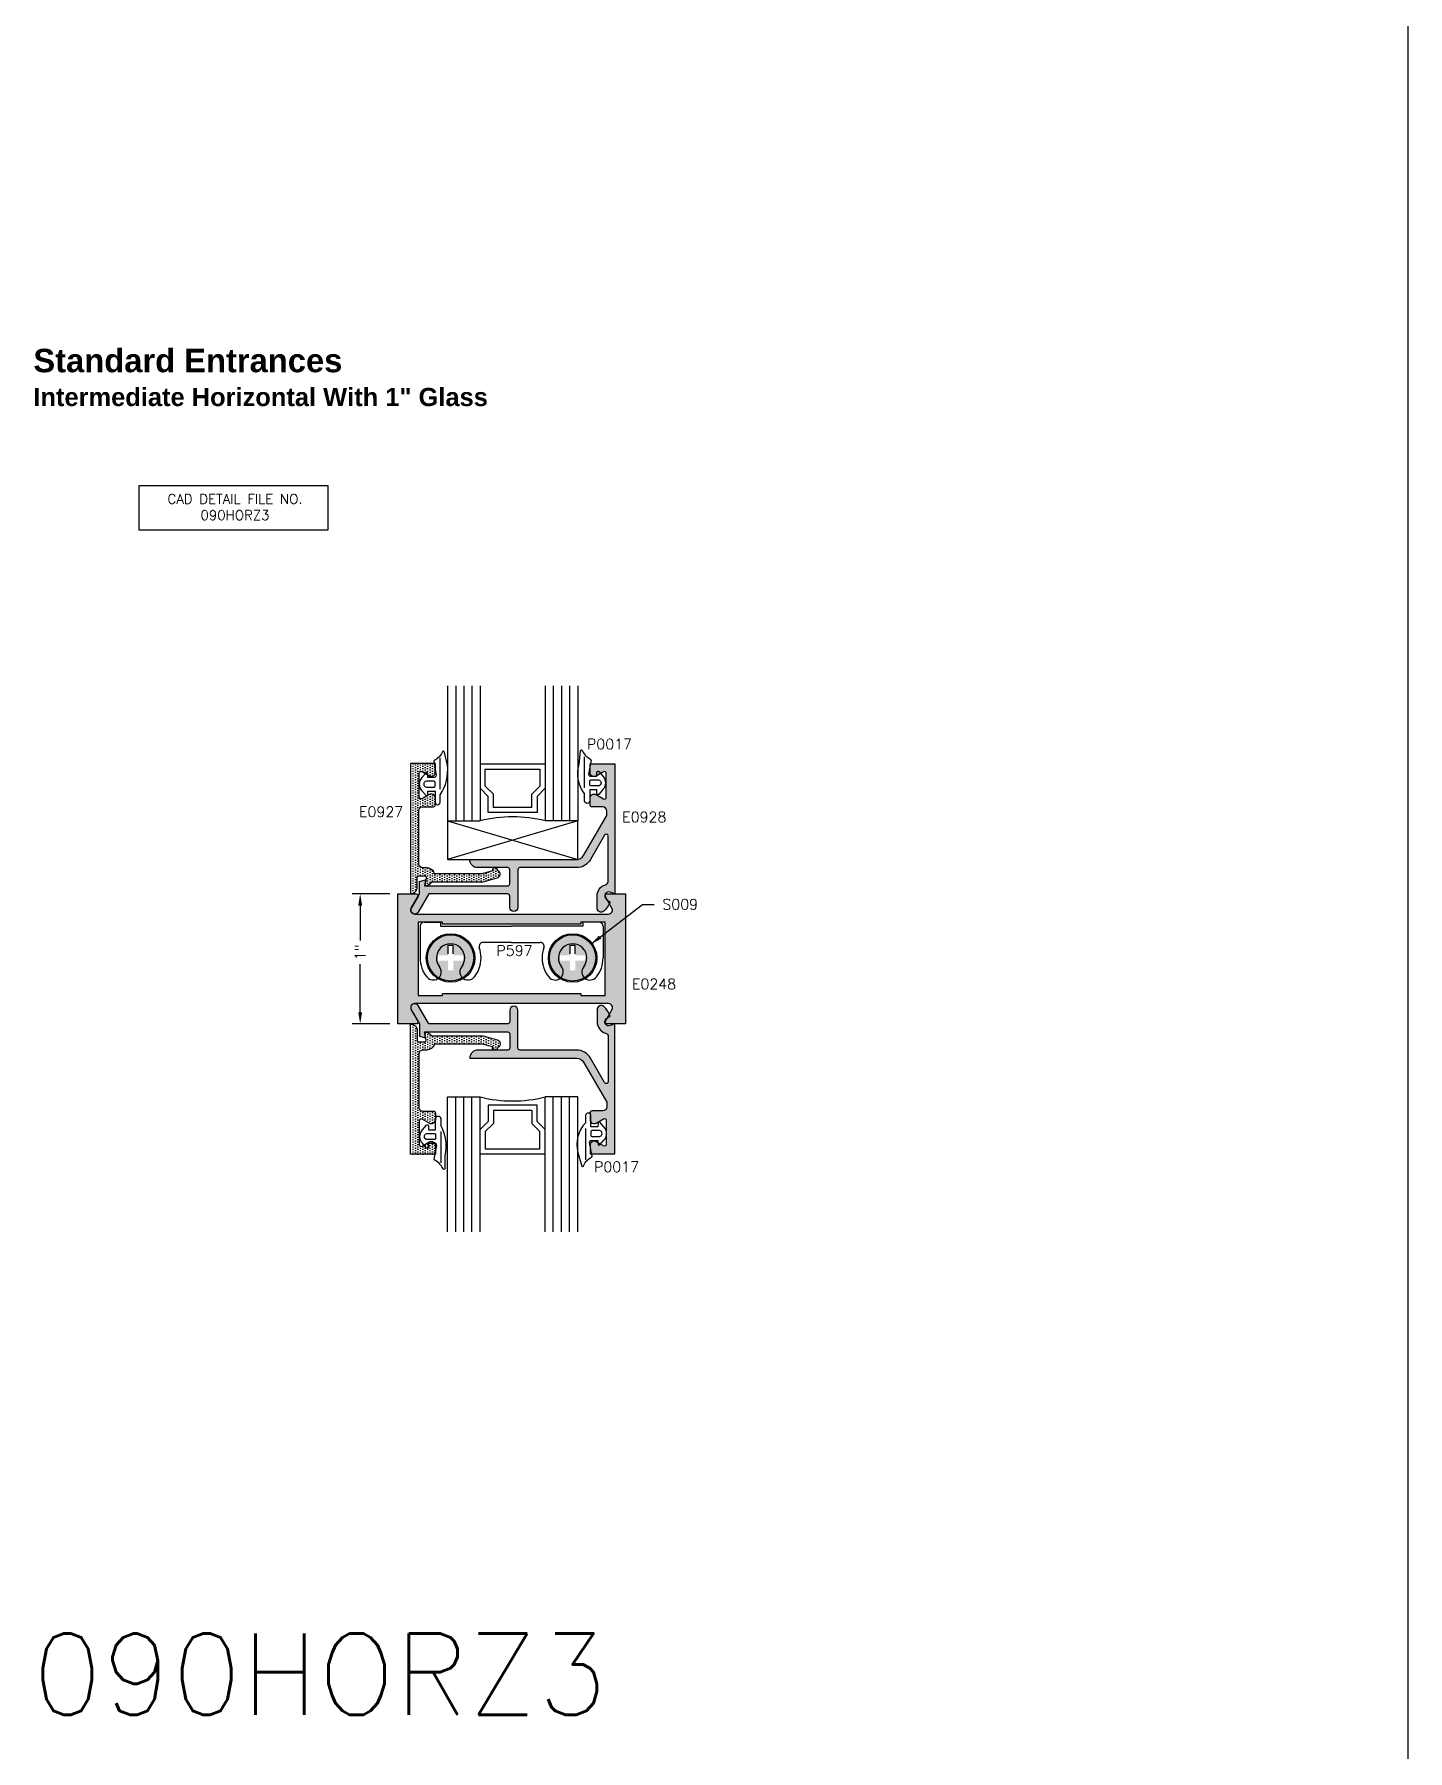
# Model space of a CAD drawing. Extents: x 0 to 130, y 0 to 90.
# Drawn here: x 96.35 to 106.91, y 45.28 to 58.47 of the extents above; entities that cross this region are included whole.
import ezdxf

# ---------------------------------------------------------------- set-up
doc = ezdxf.new("R2010")
doc.units = 0
doc.header["$MEASUREMENT"] = 0
doc.header["$PDMODE"] = 3
doc.layers.get('0').update_dxf_attribs({"linetype": 'CONTINUOUS'})
doc.layers.get('DEFPOINTS').update_dxf_attribs({"linetype": 'CONTINUOUS'})
for name, color, linetype in [('R-ANNO-DIMS', 3, 'CONTINUOUS'), ('R-ANNO-TEXT', 6, 'CONTINUOUS'), ('R-DET1', 4, 'CONTINUOUS'), ('R-DET2', 2, 'CONTINUOUS'), ('R-DET3', 5, 'CONTINUOUS'), ('R-OTLN', 1, 'CONTINUOUS'), ('R-PAT1', 5, 'CONTINUOUS'), ('TITLE', 7, 'CONTINUOUS')]:
    doc.layers.add(name, color=color, linetype=linetype)
doc.styles.get("Standard").update_dxf_attribs({"font": 'simplex'})
doc.dimstyles.new('1X', dxfattribs={"dimscale": 0, "dimtxt": 0.08, "dimasz": 0.09, "dimexe": 0.062, "dimexo": 0.062, "dimgap": 0.045, "dimtad": 0, "dimdec": 4, "dimzin": 4, "dimtxsty": 'STANDARD', "dimcen": 0, "dimazin": 3, "dimtp": 0.02, "dimtfac": 1, "dimtdec": 4, "dimtofl": 0, "dimtmove": 0, "dimatfit": 3, "dimtolj": 1, "dimtzin": 4})
pattern_1 = [(90, (95.86749368533152, 46.17924186971328), (-0.01874999999999999, 0.009375000000000017), [0, -0.01875])]

# ---------------------------------------------------------------- blocks, each defined once
blk = doc.blocks.new('A$C76634408')
at = {"linetype": 'CONTINUOUS'}
for p, q in [((1.421830653214329e-09, 1.374999987638262), (1.421830653214329e-09, 1.249999987638262)), ((0.03100000142183035, 1.405999987638261), (0.2750004014218304, 1.405999987638261)), ((1.421830653214329e-09, 1.249999987638262), (0.03100000142183035, 1.249999987638262)), ((0.03100000142183035, 1.249999987638262), (0.03100000142183035, 0.702999987638262)), ((0.1560000014218303, 0.702999987638262), (0.1560000014218303, 0.9220379876382614)), ((0.03100000142183035, 0.1559999876382623), (0.03100000142183035, 0.702999987638262)), ((0.1560000014218303, 0.702999987638262), (0.1560000014218303, 0.4839619876382617)), ((1.421830653214329e-09, 0.1559999876382623), (0.03100000142183035, 0.1559999876382623)), ((1.421830653214329e-09, 0.03099998763826228), (1.421830653214329e-09, 0.1559999876382623)), ((0.03100000142183035, -1.236173829965992e-08), (0.2750004014218304, -1.236173829965992e-08))]:
    blk.add_line(p, q, dxfattribs=at)
for centre, radius, start, end in [((0.03100000142183035, 1.374999987638262), 0.03100000000000153, 89.99998151749047, 180), ((0.2750000014218306, 1.171999987638261), 0.2340001199169778, 51.37258078454344, 90.00004897075173), ((0.3820595014218302, 1.305979987638262), 0.06250012438587609, 231.3719037416975, 51.37133145374223), ((0.2750000014218306, 1.171999987638261), 0.1090000000000459, 90.00005256493533, 180), ((0.2750000014218306, 1.171999987638261), 0.1089997766110096, 51.37257735928121, 90.00005256493533), ((0.2750000014218306, 1.171999987638261), 0.109, 180, 270.0000525649353), ((0.2750000014218306, 1.171999987638261), 0.1090000000000459, 270.0000525649353, 308.627463705652), ((0.3820595014218302, 1.038019987638262), 0.06249954649987488, 308.6281675503953, 128.6273091360131), ((0.1870000014218305, 0.9220379876382614), 0.03100007909941534, 70.60513648204817, 180), ((0.2750000014218306, 1.171999987638261), 0.2339998904176238, 250.6052355045721, 270.0000489707726), ((0.2750000014218306, 1.171999987638261), 0.2339999000001922, 270.000073456159, 308.6274841992277), ((0.1870000014218305, 0.4839619876382617), 0.031, 180, 289.3949248940662), ((0.2750000014218306, 0.2339999876382617), 0.2340000000000214, 89.99997551462417, 109.3947794603514), ((0.2750000014218306, 0.2339999876382617), 0.2339999636726467, 51.37255021437426, 89.9999510292483), ((0.3820595014218302, 0.3679795876382617), 0.06250001522919812, 231.3721758192203, 51.37219020813186), ((0.2750000014218306, 0.2339999876382617), 0.109, 90, 180), ((0.2750000014218306, 0.2339999876382617), 0.108999932855438, 51.37264298701901, 89.9999474350647), ((0.2750000014218306, 0.2339999876382617), 0.109, 180, 269.9999474350647), ((0.2750000014218306, 0.2339999876382617), 0.1090000000000459, 269.9999474350647, 308.6273241991827), ((0.3820595014218302, 0.1000203876382617), 0.06249991352886898, 308.6281333754577, 128.6282107147489), ((0.03100000142183035, 0.03099998763826228), 0.03100000000000161, 179.9999815174905, 270.0000184825095), ((0.2750000014218306, 0.2339999876382617), 0.2340000000000214, 269.9999755146242, 308.6274421430796)]:
    blk.add_arc(centre, radius, start, end, dxfattribs=at)
blk = doc.blocks.new('*D91')
at = {"layer": 'DEFPOINTS', "color": 0}
for p in [(99.14441259969871, 51.86392632929096), (98.8554368614543, 50.86392632929096), (99.14441259969871, 50.86392632929096)]:
    blk.add_point(p, dxfattribs=at)
at = {"layer": 'R-ANNO-DIMS', "color": 0}
for p, q in [((99.08241259969871, 51.86392632929096), (98.7934368614543, 51.86392632929096)), ((98.8554368614543, 51.77392632929096), (98.8554368614543, 51.50521164267808)), ((98.8554368614543, 50.95392632929097), (98.8554368614543, 51.32378307124951)), ((99.08241259969871, 50.86392632929096), (98.7934368614543, 50.86392632929096))]:
    blk.add_line(p, q, dxfattribs=at)
for points in [[(98.8404368614543, 51.77392632929096), (98.8704368614543, 51.77392632929096), (98.8554368614543, 51.86392632929096)], [(98.8404368614543, 50.95392632929097), (98.8704368614543, 50.95392632929097), (98.8554368614543, 50.86392632929096)]]:
    blk.add_solid(points, dxfattribs=at)
at = {"layer": 'R-ANNO-DIMS', "color": 0, "insert": (98.85543686145428, 51.41449735696381), "char_height": 0.08, "attachment_point": 5, "rotation": 90}
blk.add_mtext('\\A1;1"', dxfattribs=at)

msp = doc.modelspace()

# ---------------------------------------------------------------- hatches: boundary and pattern name
at = {"layer": 'R-DET3'}
h = msp.add_hatch(color=256, dxfattribs=at)
h.paths.add_polyline_path([(99.7282318723701, 51.37092632929096, 1), (99.37259292702721, 51.37092632929096, 1)])
h.paths.add_polyline_path([(99.58216565625847, 51.35042632929096), (99.57091239969867, 51.35042632929096), (99.57091239969867, 51.33917307273111), (99.57091239969867, 51.27472726361012), (99.52991239969866, 51.27472726361012), (99.52991239969866, 51.33917307273115), (99.52991239969866, 51.35042632929096), (99.51865914313882, 51.35042632929096), (99.45421333401782, 51.35042632929096), (99.45421333401782, 51.39142632929096), (99.51865914313885, 51.39142632929096), (99.52991239969866, 51.39142632929096), (99.52991239969866, 51.4026795858508), (99.52991239969866, 51.46712539497175), (99.57091239969867, 51.46712539497176), (99.57091239969867, 51.40267958585078), (99.57091239969866, 51.39142632929096), (99.5821656562585, 51.39142632929096), (99.6466114653795, 51.39142632929096), (99.6466114653795, 51.35042632929096)], flags=16)
at = {"layer": 'R-PAT1'}
h = msp.add_hatch(dxfattribs=at)
h.set_pattern_fill('DOTS', color=256, scale=0.3, angle=89.99999999999994, style=0)
h.set_pattern_definition(pattern_1)
edge = h.paths.add_edge_path()
edge.add_line((99.43319093078898, 52.79745347279799), (99.43319093078898, 52.86445347279798))
edge.add_line((99.43319093078898, 52.86445347279798), (99.24319093078898, 52.86445347279798))
edge.add_line((99.24319093078898, 52.86445347279798), (99.24319093078898, 51.86445360318318))
edge.add_arc((99.24319093078898, 51.91445360279798), 0.04999999961480395, 270.0000000000031, 360.0000229183149)
edge.add_line((99.2931909304038, 51.91445362279799), (99.293190990789, 51.98745357279798))
edge.add_arc((99.30819099078899, 51.98745357279798), 0.01499999999999924, 90.00000000000853, 180.0000000000102, ccw=False)
edge.add_line((99.30819099078899, 52.00245357279798), (99.34871563078899, 52.00245357279798))
edge.add_arc((99.3487156009777, 51.98745356481005), 0.0150000079879685, -9.999875728161214, 89.99988612934658, ccw=False)
edge.add_line((99.36348773078899, 51.98484887279799), (99.35319103078899, 51.92645357279799))
edge.add_arc((99.35133473078899, 51.98973687279798), 0.06331051973076574, 271.6801852382411, 328.2838933526378)
edge.add_line((99.40519067012242, 51.95645384848989), (99.80019113078899, 51.95645348279799))
edge.add_line((99.80019113078899, 51.95645348279799), (99.90821383078898, 51.98539807279798))
edge.add_arc((99.90019479976766, 52.01533888315786), 0.03099608013163791, 284.9935991011639, 427.3667941034219)
edge.add_arc((99.89216751670158, 52.04528524897997), 0.0200002779366963, 356.1658918218108, 554.9988829158985)
edge.add_line((99.87284863078898, 52.04010917279799), (99.79202763078898, 52.01845347279799))
edge.add_line((99.792027630789, 52.01845347279799), (99.42648823078899, 52.01845347279799))
edge.add_arc((99.36659462114478, 52.00246178709983), 0.06199176145005757, 14.94932841906474, 90.0025789815723)
edge.add_line((99.36659183078899, 52.06445354848709), (99.33619100078899, 52.06445357279799))
edge.add_arc((99.33619098786005, 52.09545358986905), 0.03100001707106162, 180.0000315515989, 270.00002389592095, ccw=False)
edge.add_line((99.30519097078898, 52.09545357279799), (99.30519097078897, 52.50245347279799))
edge.add_arc((99.33619097078898, 52.50245347279799), 0.03100000000000191, 89.99998151748821, 179.9999999999967, ccw=False)
edge.add_line((99.33619098078898, 52.53345347279799), (99.41819093078898, 52.53345347279799))
edge.add_arc((99.418190930789, 52.54845347279799), 0.01499999999999702, 269.9999999999864, 359.9999999999864)
edge.add_line((99.43319093078898, 52.54845347279798), (99.43319093078898, 52.60045347279799))
edge.add_arc((99.40219093078899, 52.60045347279799), 0.03100000000000147, 0, 120.0025561106197)
edge.add_line((99.38668973310085, 52.62729956879412), (99.33069099838772, 52.59496862499604))
edge.add_arc((99.32319094078899, 52.60795897279798), 0.01499999999999855, 180.0000000000102, 300.00025404716644, ccw=False)
edge.add_line((99.30819094078899, 52.60795897279798), (99.30819099598612, 52.78994807279799))
edge.add_arc((99.32319093078898, 52.78994807279799), 0.01499993480286221, 59.999812112425616, 179.9999999999932, ccw=False)
edge.add_line((99.33069094078898, 52.80293837279799), (99.38652263078899, 52.77070457279799))
edge.add_arc((99.40219093078899, 52.79745347279799), 0.03099998832419225, 239.6401507379813, 360)
edge.add_arc((99.43319092495108, 52.79745347279799), 5.837904382133274e-09, 0, 180, ccw=False)
h = msp.add_hatch(dxfattribs=at)
h.set_pattern_fill('DOTS', color=256, scale=0.3, angle=89.99999999999994, style=0)
h.set_pattern_definition(pattern_1)
edge = h.paths.add_edge_path()
edge.add_arc((99.98955951755487, 52.04892633535432), 0.01599999999999469, 360.0000000000127, 450.0000000000127)
edge.add_line((99.98955951755487, 52.06492633535432), (99.75955951755486, 52.06492633535432))
edge.add_arc((99.75955951755486, 52.12692633535433), 0.06200000000000294, 179.9999999999984, 269.99999999999835, ccw=False)
edge.add_line((99.69755951755486, 52.12692633535433), (100.0369035175549, 52.12692633535433))
edge.add_line((100.0369035175549, 52.12692633535433), (100.5189174175549, 52.12692633535433))
edge.add_arc((100.5189170495177, 52.18892770888291), 0.06200137352967326, 270.0003401049597, 329.999267176051)
edge.add_line((100.5726114175549, 52.15792633535433), (100.7505594175549, 52.46614213535432))
edge.add_line((100.7505594175549, 52.46614213535432), (100.7505594175549, 52.50092643535432))
edge.add_arc((100.7195594175549, 52.50092643535433), 0.03100000000000236, 359.9999999999934, 449.9999999999935)
edge.add_line((100.7195594175549, 52.53192643535433), (100.6375594175549, 52.53192643535433))
edge.add_arc((100.6375594175549, 52.54692643535433), 0.01500000000000057, 180, 270, ccw=False)
edge.add_line((100.6225594175549, 52.54692643535433), (100.6225594175549, 52.59892644783701))
edge.add_arc((100.6535594175549, 52.59892644783701), 0.03099999999999881, 60.00001156757372, 179.9999999999967, ccw=False)
edge.add_line((100.6690594121347, 52.62577323848365), (100.7250594201775, 52.59344163384014))
edge.add_arc((100.7325594175549, 52.60643201641109), 0.01499999999999947, 240.0000115675646, 359.9999999999932)
edge.add_line((100.7475594175549, 52.60643201641109), (100.7475594175549, 52.78842095429733))
edge.add_arc((100.7325594175549, 52.78842095429734), 0.01500000000000057, 359.9999999999864, 480.0002953732124)
edge.add_line((100.7250593505865, 52.80141129668966), (100.6690595559562, 52.76907941526131))
edge.add_arc((100.6535594175549, 52.79592612287212), 0.03099999999999943, 180.0000000000066, 300.00029537323087, ccw=False)
edge.add_line((100.6225594175549, 52.79592612287212), (100.6225594175549, 52.86292633535432))
edge.add_line((100.6225594175549, 52.86292633535432), (100.8125594175549, 52.86292633535432))
edge.add_line((100.8125594175549, 52.86292633535432), (100.8125594175549, 51.86292643535432))
edge.add_line((100.8125594175549, 51.86292643535432), (100.7780641003656, 51.87671276154551))
edge.add_arc((100.7665594175549, 51.84792643535432), 0.03100016616342806, 428.21548958823, 592.1879262449594)
edge.add_line((100.7475540357317, 51.8234355030749), (100.7765595825421, 51.80092670325333))
edge.add_arc((100.6118414175549, 51.86292643535432), 0.1760001155037867, 311.25002614669273, 339.3737189126404, ccw=False)
edge.add_arc((100.707491406126, 51.75385837798534), 0.03093198857113173, 180.0000233966114, 311.25033065963686, ccw=False)
edge.add_line((100.6765594175549, 51.75385836535433), (100.6765594865785, 51.84792633535441))
edge.add_arc((100.7665594175549, 51.84792643535432), 0.08999993097641174, 106.81344082424889, 180.0000636619736, ccw=False)
edge.add_arc((100.7315594175549, 51.96375382113288), 0.03099999999998703, 286.8134408242143, 359.9999999999607)
edge.add_line((100.7625594175549, 51.96375382113286), (100.7625594175549, 52.30694486964742))
edge.add_arc((100.7475594175549, 52.30694486964742), 0.01499999999999968, 360, 509.9999039949929)
edge.add_line((100.7345690490651, 52.31444489141413), (100.6265934175549, 52.12742633535432))
edge.add_arc((100.5183405695184, 52.18992576821809), 0.1249994328638616, 269.99993034470674, 330.00015008631624, ccw=False)
edge.add_line((100.5183404175549, 52.06492633535432), (100.0835595175549, 52.06492633535432))
edge.add_arc((100.0835595175549, 52.04892633535432), 0.01599999999999469, 449.9999999999873, 539.9999999999873)
edge.add_line((100.0675595175549, 52.04892633535433), (100.0675595175549, 51.75892607535433))
edge.add_arc((100.0365595145353, 51.7589264183683), 0.03100000302142604, 180.0357692253354, 359.9993660241666, ccw=False)
edge.add_line((100.0055595175549, 51.75890706535433), (100.0055595175549, 51.84692633535433))
edge.add_arc((99.98955951755487, 51.84692633535433), 0.01599999999999824, 360, 450)
edge.add_line((99.98955951755487, 51.86292633535432), (99.38244660208477, 51.86292633535432))
edge.add_line((99.38244660208477, 51.86292633535432), (99.30190620426936, 51.72342632966367))
edge.add_arc((99.27505942805692, 51.73892632929096), 0.0309999900233401, 149.9999901494541, 329.9999901494541, ccw=False)
edge.add_line((99.24821265184447, 51.75442632891825), (99.31085516755486, 51.86292643535433))
edge.add_line((99.31085516755486, 51.86292643535433), (99.31085516755486, 51.95860066664935))
edge.add_line((99.31085516755486, 51.95860066664935), (99.35685521755487, 51.97092633535433))
edge.add_line((99.35685521755487, 51.97092633535433), (99.34874413518766, 51.92492633535432))
edge.add_line((99.34874413518766, 51.92492633535432), (99.98955951755487, 51.92492633535432))
edge.add_arc((99.98955951755487, 51.94092633535432), 0.01600000000000179, 270.0000000000127, 360.0000000000127)
edge.add_line((100.0055595175549, 51.94092633535433), (100.0055595175549, 52.04892633535433))
h = msp.add_hatch(dxfattribs=at)
h.set_pattern_fill('DOTS', color=256, scale=0.3, style=0)
h.set_pattern_definition([(0, (95.86749368533152, 46.17924186971328), (0.009375, 0.01875), [0, -0.01875])])
h.paths.add_polyline_path([(99.3004125996987, 51.36392632929096), (99.3004125996987, 51.08192632929096), (99.4884125996987, 51.08192632929096), (99.4884125996987, 51.09792632929096), (100.0194125996987, 51.09792632929096), (100.5504125996987, 51.09792632929096), (100.5504125996987, 51.08192632929096), (100.7384125996987, 51.08192632929096), (100.7384125996987, 51.36392632929096), (100.7384125996987, 51.64592632929096), (100.5504125996987, 51.64592632929096), (100.5504125996987, 51.62992632929096), (100.0194125996987, 51.62992632929096), (99.4884125996987, 51.62992632929096), (99.4884125996987, 51.64592632929096), (99.3004125996987, 51.64592632929096)], flags=16)
edge = h.paths.add_edge_path()
edge.add_line((99.14441259969871, 50.86392632929096), (99.14441259969871, 51.36392632929096))
edge.add_line((99.14441259969871, 51.36392632929096), (99.14441259969871, 51.86392632929096))
edge.add_line((99.14441259969871, 51.86392632929096), (99.28541259969872, 51.86392632929096))
edge.add_arc((99.28542221508332, 51.84892632929096), 0.01500000308185341, -29.99999320354152, 90.03672805875732, ccw=False)
edge.add_line((99.29841259969871, 51.84142632929096), (99.2482125996987, 51.75442632929096))
edge.add_arc((99.27505942805692, 51.73892632929096), 0.03100003536925601, 150.0000377420643, 269.9134495081943)
edge.add_line((99.27501259969871, 51.70792632929096), (100.0194125996987, 51.70792632929096))
edge.add_line((100.0194125996987, 51.70792632929096), (100.7638125996987, 51.70792632929096))
edge.add_arc((100.76386575955, 51.73892632929096), 0.03100004558012321, 269.9017473505295, 389.9999513620746)
edge.add_line((100.7907125996987, 51.75442632929096), (100.7404125996987, 51.84142632929097))
edge.add_arc((100.7534029843141, 51.84892632929096), 0.01500000308185389, 89.96327194124268, 209.9999932035386, ccw=False)
edge.add_line((100.7534125996987, 51.86392632929096), (100.8944125996987, 51.86392632929096))
edge.add_line((100.8944125996987, 51.86392632929096), (100.8944125996987, 51.36392632929096))
edge.add_line((100.8944125996987, 51.36392632929096), (100.8944125996987, 50.86392632929096))
edge.add_line((100.8944125996987, 50.86392632929096), (100.7534125996987, 50.86392632929096))
edge.add_arc((100.7534029843141, 50.87892632929096), 0.01500000308185341, 150.0000067964568, 270.0367280587607, ccw=False)
edge.add_line((100.7404125996987, 50.88642632929096), (100.7907125996987, 50.97342632929096))
edge.add_arc((100.76386575955, 50.98892632929096), 0.03100004558012386, 330.0000486379276, 450.0982526494688)
edge.add_line((100.7638125996987, 51.01992632929096), (100.0194125996987, 51.01992632929096))
edge.add_line((100.0194125996987, 51.01992632929096), (99.27501259969871, 51.01992632929096))
edge.add_arc((99.27505942805692, 50.98892632929096), 0.03100003536925674, 90.08655049180737, 209.9999622579334)
edge.add_line((99.2482125996987, 50.97342632929096), (99.29841259969871, 50.88642632929096))
edge.add_arc((99.28542221508333, 50.87892632929096), 0.01500000308185357, -90.03672805876067, 29.999993203543227, ccw=False)
edge.add_line((99.2854125996987, 50.86392632929096), (99.1444125996987, 50.86392632929096))
h = msp.add_hatch(color=256, dxfattribs=at)
h.paths.add_polyline_path([(100.6662318723701, 51.37092632929096, 1), (100.3105929270272, 51.37092632929096, 1)])
h.paths.add_polyline_path([(100.5201656562585, 51.35042632929096), (100.5089123996987, 51.35042632929096), (100.5089123996987, 51.33917307273111), (100.5089123996987, 51.27472726361012), (100.4679123996987, 51.27472726361012), (100.4679123996987, 51.33917307273115), (100.4679123996987, 51.35042632929096), (100.4566591431388, 51.35042632929096), (100.3922133340178, 51.35042632929096), (100.3922133340178, 51.39142632929096), (100.4566591431389, 51.39142632929096), (100.4679123996987, 51.39142632929096), (100.4679123996987, 51.4026795858508), (100.4679123996987, 51.46712539497175), (100.5089123996987, 51.46712539497176), (100.5089123996987, 51.40267958585078), (100.5089123996987, 51.39142632929096), (100.5201656562585, 51.39142632929096), (100.5846114653795, 51.39142632929096), (100.5846114653795, 51.35042632929096)], flags=16)
h = msp.add_hatch(dxfattribs=at)
h.set_pattern_fill('DOTS', color=256, scale=0.3, angle=89.99999999999994, style=0)
h.set_pattern_definition(pattern_1)
edge = h.paths.add_edge_path()
edge.add_arc((99.98955951755487, 50.67892632322759), 0.01599999999999469, -90.00000000001268, -1.2676082405960187e-11, ccw=False)
edge.add_line((99.98955951755487, 50.6629263232276), (99.75955951755486, 50.6629263232276))
edge.add_arc((99.75955951755486, 50.6009263232276), 0.06200000000000294, 90.00000000000165, 180.0000000000016)
edge.add_line((99.69755951755486, 50.6009263232276), (100.0369035175549, 50.6009263232276))
edge.add_line((100.0369035175549, 50.6009263232276), (100.5189174175549, 50.6009263232276))
edge.add_arc((100.5189170495177, 50.53892494969902), 0.06200137352967326, 30.000732823949022, 89.99965989504028, ccw=False)
edge.add_line((100.5726114175549, 50.5699263232276), (100.7505594175549, 50.2617105232276))
edge.add_line((100.7505594175549, 50.2617105232276), (100.7505594175549, 50.2269262232276))
edge.add_arc((100.7195594175549, 50.22692622322759), 0.03100000000000236, -89.99999999999352, 6.59383658785373e-12, ccw=False)
edge.add_line((100.7195594175549, 50.19592622322759), (100.6375594175549, 50.19592622322759))
edge.add_arc((100.6375594175549, 50.18092622322759), 0.01500000000000057, 89.99999999999999, 180)
edge.add_line((100.6225594175549, 50.18092622322759), (100.6225594175549, 50.12892621074491))
edge.add_arc((100.6535594175549, 50.12892621074491), 0.03099999999999881, 180.0000000000033, 299.9999884324263)
edge.add_line((100.6690594121347, 50.10207942009827), (100.7250594201775, 50.13441102474179))
edge.add_arc((100.7325594175549, 50.12142064217083), 0.01499999999999947, 6.821210263296962e-12, 119.9999884324354, ccw=False)
edge.add_line((100.7475594175549, 50.12142064217083), (100.7475594175549, 49.93943170428459))
edge.add_arc((100.7325594175549, 49.93943170428459), 0.01500000000000057, -120.0002953732124, 1.3585577107733116e-11, ccw=False)
edge.add_line((100.7250593505865, 49.92644136189226), (100.6690595559562, 49.95877324332061))
edge.add_arc((100.6535594175549, 49.9319265357098), 0.03099999999999943, 59.99970462676914, 179.9999999999934)
edge.add_line((100.6225594175549, 49.93192653570981), (100.6225594175549, 49.8649263232276))
edge.add_line((100.6225594175549, 49.8649263232276), (100.8125594175549, 49.8649263232276))
edge.add_line((100.8125594175549, 49.8649263232276), (100.8125594175549, 50.8649262232276))
edge.add_line((100.8125594175549, 50.8649262232276), (100.7780641003656, 50.85113989703641))
edge.add_arc((100.7665594175549, 50.87992622322759), 0.03100016616342806, -232.18792624495939, -68.21548958823001, ccw=False)
edge.add_line((100.7475540357317, 50.90441715550702), (100.7765595825421, 50.92692595532859))
edge.add_arc((100.6118414175549, 50.86492622322759), 0.1760001155037867, 20.62628108735959, 48.74997385330728)
edge.add_arc((100.707491406126, 50.97399428059659), 0.03093198857113173, 48.74966934036316, 179.9999766033886)
edge.add_line((100.6765594175549, 50.9739942932276), (100.6765594865785, 50.87992632322752))
edge.add_arc((100.7665594175549, 50.8799262232276), 0.08999993097641174, 179.9999363380264, 253.1865591757511)
edge.add_arc((100.7315594175549, 50.76409883744904), 0.03099999999998703, 3.927880243281834e-11, 73.1865591757857, ccw=False)
edge.add_line((100.7625594175549, 50.76409883744906), (100.7625594175549, 50.42090778893451))
edge.add_arc((100.7475594175549, 50.42090778893451), 0.01499999999999968, -149.9999039949929, 0, ccw=False)
edge.add_line((100.7345690490651, 50.41340776716779), (100.6265934175549, 50.6004263232276))
edge.add_arc((100.5183405695184, 50.53792689036383), 0.1249994328638616, 29.99984991368379, 90.00006965529323)
edge.add_line((100.5183404175549, 50.6629263232276), (100.0835595175549, 50.6629263232276))
edge.add_arc((100.0835595175549, 50.67892632322759), 0.01599999999999469, -179.99999999998727, -89.99999999998732, ccw=False)
edge.add_line((100.0675595175549, 50.67892632322759), (100.0675595175549, 50.96892658322759))
edge.add_arc((100.0365595145353, 50.96892624021362), 0.03100000302142604, 0.0006339758333954804, 179.9642307746646)
edge.add_line((100.0055595175549, 50.96894559322759), (100.0055595175549, 50.8809263232276))
edge.add_arc((99.98955951755487, 50.8809263232276), 0.01599999999999824, -90, 0, ccw=False)
edge.add_line((99.98955951755487, 50.8649263232276), (99.38244660208477, 50.8649263232276))
edge.add_line((99.38244660208477, 50.8649263232276), (99.30190620426936, 51.00442632891825))
edge.add_arc((99.27505942805692, 50.98892632929096), 0.0309999900233401, 30.00000985054591, 210.0000098505459)
edge.add_line((99.24821265184447, 50.97342632966367), (99.31085516755486, 50.86492622322759))
edge.add_line((99.31085516755486, 50.86492622322759), (99.31085516755486, 50.76925199193257))
edge.add_line((99.31085516755486, 50.76925199193257), (99.35685521755487, 50.7569263232276))
edge.add_line((99.35685521755487, 50.7569263232276), (99.34874413518766, 50.8029263232276))
edge.add_line((99.34874413518766, 50.8029263232276), (99.98955951755487, 50.8029263232276))
edge.add_arc((99.98955951755487, 50.7869263232276), 0.01600000000000179, -1.2676082405960187e-11, 89.99999999998732, ccw=False)
edge.add_line((100.0055595175549, 50.7869263232276), (100.0055595175549, 50.67892632322759))
h = msp.add_hatch(dxfattribs=at)
h.set_pattern_fill('DOTS', color=256, scale=0.3, angle=89.99999999999994, style=0)
h.set_pattern_definition(pattern_1)
edge = h.paths.add_edge_path()
edge.add_line((99.43319093078898, 49.93039918578393), (99.43319093078898, 49.86339918578394))
edge.add_line((99.43319093078898, 49.86339918578394), (99.24319093078898, 49.86339918578394))
edge.add_line((99.24319093078898, 49.86339918578394), (99.24319093078898, 50.86339905539874))
edge.add_arc((99.24319093078898, 50.81339905578394), 0.04999999961480395, -2.291831492584606e-05, 89.99999999999687, ccw=False)
edge.add_line((99.2931909304038, 50.81339903578394), (99.293190990789, 50.74039908578394))
edge.add_arc((99.30819099078899, 50.74039908578394), 0.01499999999999879, 179.9999999999932, 269.9999999999932)
edge.add_line((99.30819099078899, 50.72539908578394), (99.34871563078899, 50.72539908578394))
edge.add_arc((99.3487156009777, 50.74039909377188), 0.0150000079879685, 270.0001138706517, 369.9998757281581)
edge.add_line((99.36348773078899, 50.74300378578393), (99.35319103078899, 50.80139908578393))
edge.add_arc((99.35133473078899, 50.73811578578393), 0.06331051973076574, 31.71610664736221, 88.31981476175889, ccw=False)
edge.add_line((99.40519067012242, 50.77139881009204), (99.80019113078899, 50.77139917578393))
edge.add_line((99.80019113078899, 50.77139917578393), (99.90821383078898, 50.74245458578394))
edge.add_arc((99.90019479976766, 50.71251377542406), 0.03099608013163682, -67.36679410342327, 75.00640089883723, ccw=False)
edge.add_arc((99.89216751670158, 50.68256740960196), 0.0200002779366963, -194.99888291589855, 3.834108178189183, ccw=False)
edge.add_line((99.87284863078898, 50.68774348578393), (99.79202763078898, 50.70939918578394))
edge.add_line((99.792027630789, 50.70939918578394), (99.42648823078899, 50.70939918578394))
edge.add_arc((99.36659462114478, 50.72539087148209), 0.0619917614500578, 269.99742101842776, 345.0506715809345, ccw=False)
edge.add_line((99.36659183078899, 50.66339911009483), (99.33619100078899, 50.66339908578393))
edge.add_arc((99.33619098786005, 50.63239906871287), 0.03100001707106162, 89.99997610407902, 179.9999684484011)
edge.add_line((99.30519097078898, 50.63239908578394), (99.30519097078897, 50.22539918578394))
edge.add_arc((99.33619097078898, 50.22539918578394), 0.03100000000000191, 180.0000000000017, 270.0000184825118)
edge.add_line((99.33619098078898, 50.19439918578394), (99.41819093078898, 50.19439918578394))
edge.add_arc((99.418190930789, 50.17939918578394), 0.01499999999999702, 1.3585577107733116e-11, 90.00000000001359, ccw=False)
edge.add_line((99.43319093078898, 50.17939918578394), (99.43319093078898, 50.12739918578394))
edge.add_arc((99.40219093078899, 50.12739918578394), 0.03100000000000147, -120.0025561106205, 1.5916157281026244e-12, ccw=False)
edge.add_line((99.38668973310085, 50.1005530897878), (99.33069099838772, 50.13288403358588))
edge.add_arc((99.32319094078899, 50.11989368578394), 0.01499999999999855, 59.99974595283358, 179.9999999999898)
edge.add_line((99.30819094078899, 50.11989368578394), (99.30819099598612, 49.93790458578393))
edge.add_arc((99.32319093078898, 49.93790458578393), 0.01499993480286221, 180.0000000000034, 300.0001878875762)
edge.add_line((99.33069094078898, 49.92491428578393), (99.38652263078899, 49.95714808578393))
edge.add_arc((99.40219093078899, 49.93039918578393), 0.03099998832419148, -1.5916157281026244e-12, 120.35984926201951, ccw=False)
edge.add_arc((99.43319092495108, 49.93039918578393), 5.837904382133274e-09, 180, 360)

# ---------------------------------------------------------------- linework, layer by layer
at = {"layer": 'R-ANNO-TEXT'}
msp.add_lwpolyline([(97.15647268826719, 55.00151379163664), (98.6079526312624, 55.00151379163664), (98.6079526312624, 54.6594509521327), (97.15647268826719, 54.6594509521327)], close=True, dxfattribs=at)
at = {"layer": 'R-DET1'}
for points in [[(99.43319093078898, 52.79745347279799), (99.43319093078898, 52.86445347279798), (99.24319093078898, 52.86445347279798), (99.24319093078898, 51.86445360318318, 0.4142136795303875), (99.2931909304038, 51.91445362279799), (99.29319099078899, 51.98745357279798, -0.414213562373095), (99.30819099078899, 52.00245357279798), (99.34871563078899, 52.00245357279798, -0.4663063931197173), (99.36348773078899, 51.98484887279799), (99.35319103078899, 51.92645357279799, 0.2521277736724621), (99.40519067012242, 51.95645384848989), (99.80019113078899, 51.95645348279799), (99.90821383078898, 51.98539807279798, 0.7157527911224081), (99.91212303078899, 52.04394787279799, 1.179503686689975), (99.87284863078898, 52.04010917279799), (99.792027630789, 52.01845347279799), (99.42648823078899, 52.01845347279799, 0.3397134021535914), (99.36659183078899, 52.06445354848709), (99.33619100078899, 52.06445357279799, -0.4142135232376429), (99.30519097078898, 52.09545357279799), (99.30519097078898, 52.50245347279799, -0.4142136568547816), (99.33619098078898, 52.53345347279799), (99.41819093078898, 52.53345347279799, 0.414213562373095), (99.43319093078898, 52.54845347279798), (99.43319093078898, 52.60045347279799, 0.5773651401341753), (99.38668973310085, 52.62729956879412), (99.33069099838774, 52.59496862499604, -0.5773517471770181), (99.30819094078899, 52.60795897279798), (99.30819099598612, 52.78994807279799, -0.5773513622757223), (99.33069094078898, 52.80293837279799), (99.38652263078899, 52.77070457279799, 0.5794456885954623), (99.43319091911317, 52.79745347279799, -1.000000000000002)], [(100.0055595175549, 52.04892633535433, 0.414213562373095), (99.98955951755487, 52.06492633535432), (99.75955951755486, 52.06492633535432, -0.414213562373095), (99.69755951755486, 52.12692633535433), (100.0369035175549, 52.12692633535433), (100.5189174175549, 52.12692633535433, 0.2679441747827628), (100.5726114175549, 52.15792633535433), (100.7505594175549, 52.46614213535432), (100.7505594175549, 52.50092643535432, 0.414213562373095), (100.7195594175549, 52.53192643535433), (100.6375594175549, 52.53192643535433, -0.4142135623731122), (100.6225594175549, 52.54692643535433), (100.6225594175549, 52.59892644783701, -0.5773502018922027), (100.6690594121347, 52.62577323848365), (100.7250594201775, 52.59344163384014, 0.5773502018922106), (100.7475594175549, 52.60643201641109), (100.7475594175549, 52.78842095429733, 0.5773519876026898), (100.7250593505865, 52.80141129668966), (100.6690595559562, 52.76907941526131, -0.5773519876026602), (100.6225594175549, 52.79592612287212), (100.6225594175549, 52.86292633535432), (100.8125594175549, 52.86292633535432), (100.8125594175549, 51.86292643535432), (100.7780641003656, 51.87671276154551, 0.8690756106374443), (100.7475540357317, 51.8234355030749), (100.7765595825421, 51.80092670325333, -0.1233324454869151), (100.7278864175549, 51.73060259535433, -0.6447667400829385), (100.6765594175549, 51.75385836535433), (100.6765594865785, 51.84792633535441, -0.3306536283672186), (100.7405263648187, 51.93407901941887, 0.330653320219514), (100.7625594175549, 51.96375382113286), (100.7625594175549, 52.30694486964742, 0.7673263224333275), (100.7345690490651, 52.31444489141413), (100.6265934175549, 52.12742633535432, -0.2679502200740389), (100.5183404175549, 52.06492633535432), (100.0835595175549, 52.06492633535432, 0.4142135623730951), (100.0675595175549, 52.04892633535433), (100.0675595175549, 51.75892607535433, -0.999682372589596), (100.0055595175549, 51.75890706535433), (100.0055595175549, 51.84692633535433, 0.414213562373095), (99.98955951755487, 51.86292633535432), (99.38244660208477, 51.86292633535432), (99.30190620426936, 51.72342632966367, -0.9999999999999999), (99.24821265184447, 51.75442632891825), (99.31085516755486, 51.86292643535433), (99.31085516755486, 51.95860066664935), (99.35685521755487, 51.97092633535433), (99.34874413518766, 51.92492633535432), (99.98955951755487, 51.92492633535432, 0.414213562373095), (100.0055595175549, 51.94092633535433)], [(100.0055595175549, 50.67892632322759, -0.414213562373095), (99.98955951755487, 50.6629263232276), (99.75955951755486, 50.6629263232276, 0.414213562373095), (99.69755951755486, 50.6009263232276), (100.0369035175549, 50.6009263232276), (100.5189174175549, 50.6009263232276, -0.2679441747827628), (100.5726114175549, 50.5699263232276), (100.7505594175549, 50.2617105232276), (100.7505594175549, 50.2269262232276, -0.414213562373095), (100.7195594175549, 50.19592622322759), (100.6375594175549, 50.19592622322759, 0.4142135623731122), (100.6225594175549, 50.18092622322759), (100.6225594175549, 50.12892621074491, 0.5773502018922027), (100.6690594121347, 50.10207942009827), (100.7250594201775, 50.13441102474179, -0.5773502018922106), (100.7475594175549, 50.12142064217083), (100.7475594175549, 49.93943170428459, -0.5773519876026898), (100.7250593505865, 49.92644136189226), (100.6690595559562, 49.95877324332061, 0.5773519876026602), (100.6225594175549, 49.93192653570981), (100.6225594175549, 49.8649263232276), (100.8125594175549, 49.8649263232276), (100.8125594175549, 50.8649262232276), (100.7780641003656, 50.85113989703641, -0.8690756106374443), (100.7475540357317, 50.90441715550702), (100.7765595825421, 50.92692595532859, 0.1233324454869151), (100.7278864175549, 50.9972500632276, 0.6447667400829385), (100.6765594175549, 50.9739942932276), (100.6765594865785, 50.87992632322752, 0.3306536283672186), (100.7405263648187, 50.79377363916306, -0.330653320219514), (100.7625594175549, 50.76409883744906), (100.7625594175549, 50.42090778893451, -0.7673263224333275), (100.7345690490651, 50.41340776716779), (100.6265934175549, 50.6004263232276, 0.2679502200740389), (100.5183404175549, 50.6629263232276), (100.0835595175549, 50.6629263232276, -0.4142135623730951), (100.0675595175549, 50.67892632322759), (100.0675595175549, 50.96892658322759, 0.999682372589596), (100.0055595175549, 50.96894559322759), (100.0055595175549, 50.8809263232276, -0.414213562373095), (99.98955951755487, 50.8649263232276), (99.38244660208477, 50.8649263232276), (99.30190620426936, 51.00442632891825, 0.9999999999999999), (99.24821265184447, 50.97342632966367), (99.31085516755486, 50.86492622322759), (99.31085516755486, 50.76925199193257), (99.35685521755487, 50.7569263232276), (99.34874413518766, 50.8029263232276), (99.98955951755487, 50.8029263232276, -0.414213562373095), (100.0055595175549, 50.7869263232276)], [(99.43319093078898, 49.93039918578393), (99.43319093078898, 49.86339918578394), (99.24319093078898, 49.86339918578394), (99.24319093078898, 50.86339905539874, -0.4142136795303875), (99.2931909304038, 50.81339903578394), (99.29319099078899, 50.74039908578394, 0.414213562373095), (99.30819099078899, 50.72539908578394), (99.34871563078899, 50.72539908578394, 0.4663063931197173), (99.36348773078899, 50.74300378578393), (99.35319103078899, 50.80139908578393, -0.2521277736724621), (99.40519067012242, 50.77139881009204), (99.80019113078899, 50.77139917578393), (99.90821383078898, 50.74245458578394, -0.7157527911224081), (99.91212303078899, 50.68390478578394, -1.179503686689975), (99.87284863078898, 50.68774348578393), (99.792027630789, 50.70939918578394), (99.42648823078899, 50.70939918578394, -0.3397134021535914), (99.36659183078899, 50.66339911009483), (99.33619100078899, 50.66339908578393, 0.4142135232376429), (99.30519097078898, 50.63239908578394), (99.30519097078898, 50.22539918578394, 0.4142136568547816), (99.33619098078898, 50.19439918578394), (99.41819093078898, 50.19439918578394, -0.414213562373095), (99.43319093078898, 50.17939918578394), (99.43319093078898, 50.12739918578394, -0.5773651401341753), (99.38668973310085, 50.1005530897878), (99.33069099838774, 50.13288403358588, 0.5773517471770181), (99.30819094078899, 50.11989368578394), (99.30819099598612, 49.93790458578393, 0.5773513622757223), (99.33069094078898, 49.92491428578393), (99.38652263078899, 49.95714808578393, -0.5794456885954623), (99.43319091911317, 49.93039918578393, 1.000000000000002)]]:
    msp.add_lwpolyline(points, format="xyb", close=True, dxfattribs=at)
at = {"layer": 'R-DET2', "color": 2}
for p, q in [((99.5273756306239, 53.46188518746999), (99.52737563062396, 52.42492633535432)), ((99.5898756306239, 53.46188518746999), (99.58987563062396, 52.42492633535432)), ((99.6523756306239, 53.46188518746999), (99.65237563062396, 52.42492633535432)), ((99.7148756306239, 53.46188518746999), (99.71487563062396, 52.42492633535432)), ((99.7773756306239, 53.46188518746999), (99.77737563062396, 52.42492633535432)), ((100.2773756306239, 53.46188518746999), (100.277375630624, 52.42492633535432)), ((100.3398756306239, 53.46188518746999), (100.339875630624, 52.42492633535432)), ((100.4023756306239, 53.46188518746999), (100.402375630624, 52.42492633535432)), ((100.4648756306239, 53.46188518746999), (100.464875630624, 52.42492633535432)), ((100.5273756306239, 53.46188518746999), (100.527375630624, 52.42492633535432)), ((99.77737563062396, 52.86292633535432), (100.277375630624, 52.86292633535432)), ((99.81737563062396, 52.69149487784922), (99.81737563062396, 52.82292633535432)), ((99.81737563062396, 52.82292633535432), (100.2373756306239, 52.82292633535432)), ((100.2373756306239, 52.82292633535432), (100.2373756306239, 52.69149487784922)), ((99.83937563062398, 52.61292633535432), (99.77737563062396, 52.67492633535432)), ((99.87937563062397, 52.62949487784923), (99.81737563062396, 52.69149487784922)), ((99.87937563062397, 52.52792633535432), (99.87937563062397, 52.62949487784923)), ((100.2373756306239, 52.69149487784922), (100.175375630624, 52.62949487784923)), ((100.175375630624, 52.52792633535432), (100.175375630624, 52.62949487784923)), ((100.215375630624, 52.61292633535432), (100.277375630624, 52.67492633535432)), ((99.83937563062398, 52.48792633535432), (99.83937563062398, 52.61292633535432)), ((100.175375630624, 52.52792633535432), (99.87937563062397, 52.52792633535432)), ((100.215375630624, 52.61292633535432), (100.215375630624, 52.48792633535432)), ((99.52737563062396, 52.42492633535432), (99.52737563062396, 52.12692633535433)), ((99.52737563062396, 52.42492633535432), (99.77737563062396, 52.42492633535432)), ((100.527375630624, 52.42492633535432), (99.52737563062396, 52.12692633535433)), ((99.52737563062396, 52.42492633535432), (100.527375630624, 52.1269263353544)), ((100.215375630624, 52.48792633535432), (99.83937563062398, 52.48792633535432)), ((100.527375630624, 52.42492633535432), (100.277375630624, 52.42492633535432)), ((100.527375630624, 52.1269263353544), (100.527375630624, 52.42492633535432)), ((99.52737563062396, 52.12692633535433), (100.527375630624, 52.1269263353544)), ((99.52737563062396, 50.3029263232276), (99.77737563062396, 50.3029263232276)), ((99.5273756306239, 49.26596747111193), (99.52737563062396, 50.3029263232276)), ((99.5898756306239, 49.26596747111193), (99.58987563062396, 50.3029263232276)), ((99.6523756306239, 49.26596747111193), (99.65237563062396, 50.3029263232276)), ((99.7148756306239, 49.26596747111193), (99.71487563062396, 50.3029263232276)), ((99.7773756306239, 49.26596747111193), (99.77737563062396, 50.3029263232276)), ((100.527375630624, 50.3029263232276), (100.277375630624, 50.3029263232276)), ((100.2773756306239, 49.26596747111193), (100.277375630624, 50.3029263232276)), ((100.3398756306239, 49.26596747111193), (100.339875630624, 50.3029263232276)), ((100.4023756306239, 49.26596747111193), (100.402375630624, 50.3029263232276)), ((100.4648756306239, 49.26596747111193), (100.464875630624, 50.3029263232276)), ((100.5273756306239, 49.26596747111193), (100.527375630624, 50.3029263232276)), ((99.83937563062398, 50.2399263232276), (99.83937563062398, 50.1149263232276)), ((100.215375630624, 50.2399263232276), (99.83937563062398, 50.2399263232276)), ((99.87937563062397, 50.1999263232276), (99.87937563062397, 50.0983577807327)), ((100.175375630624, 50.1999263232276), (99.87937563062397, 50.1999263232276)), ((100.175375630624, 50.1999263232276), (100.175375630624, 50.0983577807327)), ((100.215375630624, 50.1149263232276), (100.215375630624, 50.2399263232276)), ((99.83937563062398, 50.1149263232276), (99.77737563062396, 50.0529263232276)), ((99.87937563062397, 50.0983577807327), (99.81737563062396, 50.0363577807327)), ((99.81737563062396, 50.0363577807327), (99.81737563062396, 49.9049263232276)), ((100.2373756306239, 50.0363577807327), (100.175375630624, 50.0983577807327)), ((100.215375630624, 50.1149263232276), (100.277375630624, 50.0529263232276)), ((100.2373756306239, 49.9049263232276), (100.2373756306239, 50.0363577807327)), ((99.77737563062396, 49.8649263232276), (100.277375630624, 49.8649263232276)), ((99.81737563062396, 49.9049263232276), (100.2373756306239, 49.9049263232276))]:
    msp.add_line(p, q, dxfattribs=at)
at = {"layer": 'R-DET2'}
for points in [[(99.52628373592363, 52.85290129563349), (99.5025875694463, 52.94970415452482, 0.477037012448265), (99.4905064843074, 52.95948520307594, -0.1690634905219287), (99.42855095488399, 52.89057895734414, 0.3788088368526451), (99.42067009381672, 52.8799263336216), (99.43988419908972, 52.77460971552876, -0.3462419148266733), (99.42992226621685, 52.75873814924622), (99.37583535122756, 52.75873810116898), (99.37472445930767, 52.78893534612352, 0.6086559015379466), (99.36157971361537, 52.79433870139801), (99.32926907525889, 52.75778603407783, 0.3786170875212405), (99.32926916689969, 52.6546900854757), (99.36157987023863, 52.61813747559669, 0.6086559015379387), (99.37472460632493, 52.62354085423961), (99.37583544456088, 52.65373810116902), (99.43083544456086, 52.6537381500579), (99.43083552011639, 52.56873815005793, 0.9999999999999999), (99.47083552011638, 52.56873818561348), (99.47083547119239, 52.62377769288111, 0.1765149953861001)], [(100.5393560234816, 52.86107994786278), (100.5480300295146, 52.95959313025862, -0.477037012448265), (100.5601111059593, 52.96937418954847, 0.1690634905219287), (100.6220666966326, 52.90046799888827, -0.3788088368526451), (100.6299475671689, 52.88981538217094), (100.6107335555106, 52.78449874699893, 0.3462419148266733), (100.6206955024915, 52.76862718957145), (100.6747824174809, 52.76862718957145), (100.6758932825588, 52.79882443551343, -0.6086559015379466), (100.6890380234481, 52.80422780247215), (100.7213486942958, 52.76767516387255, -0.3786170875212405), (100.7213486942958, 52.66457921527037), (100.6890380234481, 52.62802657667077, -0.6086559015379387), (100.6758932825588, 52.63342994362947), (100.6747824174809, 52.66362718957145), (100.6197824174808, 52.66362718957145), (100.6197824174808, 52.57862718957146, -0.9999999999999999), (100.5797824174808, 52.57862718957146), (100.5797824174809, 52.63366669683911, -0.239402186237062)], [(99.34478802946434, 52.69873807357134, 0.341998713119647), (99.36415295952871, 52.68373809078461), (99.4228354178942, 52.68373814294677, 0.414213562373095), (99.4308354107831, 52.69173815005788), (99.43083538500532, 52.72073815005788, 0.4142135623730958), (99.4228353778942, 52.72873814294676), (99.3641529195287, 52.72873809078458, 0.341998713119647), (99.344788016131, 52.71373807357134, 0.1270166537925822)], [(100.7058297925774, 52.70862718957145, -0.341998713119647), (100.6864648758464, 52.69362718957145), (100.6277824174808, 52.69362718957145, -0.414213562373095), (100.6197824174808, 52.70162718957146), (100.6197824174808, 52.73062718957146, -0.4142135623730958), (100.6277824174808, 52.73862718957145), (100.6864648758464, 52.73862718957145, -0.341998713119647), (100.7058297925774, 52.72362718957145, -0.1270166537925822)], [(99.50731234227527, 49.85297127049199), (99.50731225506767, 49.75486269860944, -0.477037012448265), (99.49523116992876, 49.74508165005832, 0.1690634905219287), (99.43327564050536, 49.81398789579011, -0.3788088368526451), (99.4253947794381, 49.82464051951265), (99.44460888471109, 49.9299571376055, 0.3462419148266733), (99.43464695183822, 49.94582870388803), (99.38056003684893, 49.94582875196527), (99.37944914492903, 49.91563150701074, -0.6086559015379466), (99.36630439923674, 49.91022815173624), (99.33399376088025, 49.94678081905642, -0.3786170875212405), (99.33399385252106, 50.04987676765855), (99.36630455586, 50.08642937753756, -0.6086559015379387), (99.3794492919463, 50.08102599889464), (99.38056013018225, 50.05082875196523), (99.43556013018222, 50.05082870307636), (99.43556020573776, 50.13582870307632, -0.9999999999999999), (99.47556020573775, 50.13582866752078), (99.47556015681374, 50.08078916025314, -0.1753644488707544)], [(100.5283747879413, 49.87652175860559), (100.5563073542535, 49.77841318672299, 0.477037012448265), (100.5683884306981, 49.76863212743314, -0.1690634905219287), (100.6303440213715, 49.83753831809334, 0.3788088368526451), (100.6382248919078, 49.84819093481067), (100.6190108802495, 49.95350756998268, -0.3462419148266733), (100.6289728272304, 49.96937912741015), (100.6830597422197, 49.96937912741015), (100.6841706072977, 49.93918188146817, 0.6086559015379466), (100.697315348187, 49.93377851450946), (100.7296260190347, 49.97033115310906, 0.3786170875212405), (100.7296260190347, 50.07342710171123), (100.697315348187, 50.10997974031084, 0.6086559015379387), (100.6841706072977, 50.10457637335213), (100.6830597422197, 50.07437912741015), (100.6280597422197, 50.07437912741015), (100.6280597422197, 50.15937912741015, 0.9999999999999999), (100.5880597422197, 50.15937912741015), (100.5880597422197, 50.1043396201425, 0.2547413228020486)], [(99.34951271508571, 50.00582877956291, -0.341998713119647), (99.36887764515008, 50.02082876234965), (99.42756010351557, 50.02082871018748, -0.414213562373095), (99.43556009640446, 50.01282870307637), (99.43556007062668, 49.98382870307638, -0.4142135623730958), (99.42756006351557, 49.97582871018749), (99.36887760515008, 49.97582876234966, -0.341998713119647), (99.34951270175237, 49.99082877956292, -0.1270166537925822)], [(100.7141071173163, 50.02937912741015, 0.341998713119647), (100.6947422005853, 50.04437912741015), (100.6360597422197, 50.04437912741015, 0.414213562373095), (100.6280597422197, 50.03637912741015), (100.6280597422197, 50.00737912741015, 0.4142135623730958), (100.6360597422197, 49.99937912741015), (100.6947422005853, 49.99937912741015, 0.341998713119647), (100.7141071173163, 50.01437912741015, 0.1270166537925822)]]:
    msp.add_lwpolyline(points, format="xyb", close=True, dxfattribs=at)
for points in [[(99.47083543194769, 52.66792797619222), (99.47058760677974, 52.9077040136282)], [(100.5797824174809, 52.67781698015025), (100.5800300295146, 52.91759301780642)], [(99.47556011756906, 50.03663887694203), (99.47531229240111, 49.79686283950605)], [(100.5880597422197, 50.06018933683136), (100.5883073542535, 49.82041329917519)]]:
    msp.add_lwpolyline(points, dxfattribs=at)
at = {"layer": 'R-DET2', "color": 2}
for centre, start, end in [((100.027375630624, 51.42663632127332), 75.94066643658235, 104.0593335634176), ((100.027375630624, 51.3012163373086), 255.9406664365823, 284.0593335634176)]:
    msp.add_arc(centre, 1.02911755995791, start, end, dxfattribs=at)
at = {"layer": 'R-DET3'}
for p, q in [((99.52991239969866, 51.46712539497175), (99.52991239969866, 51.4026795858508)), ((99.57091239969867, 51.46712539497176), (99.52991239969866, 51.46712539497176)), ((99.57091239969867, 51.40267958585078), (99.57091239969867, 51.46712539497176))]:
    msp.add_line(p, q, dxfattribs=at)
for radius in [0.1865000000000236, 0.1778194726714446]:
    msp.add_circle((99.55041239969866, 51.37092632929096), radius, dxfattribs=at)
at = {"layer": 'R-OTLN'}
msp.add_lwpolyline([(99.14441259969871, 50.86392632929096), (99.14441259969871, 51.36392632929096), (99.14441259969871, 51.86392632929096), (99.2854125996987, 51.86392632929096, -0.5775639246002552), (99.29841259969871, 51.84142632929096), (99.2482125996987, 51.75442632929096, 0.5768466290998947), (99.27501259969871, 51.70792632929096), (100.0194125996987, 51.70792632929096), (100.7638125996987, 51.70792632929096, 0.577921738381646), (100.7907125996987, 51.75442632929096), (100.7404125996987, 51.84142632929096, -0.5775639246002481), (100.7534125996987, 51.86392632929096), (100.8944125996987, 51.86392632929096), (100.8944125996987, 51.36392632929096), (100.8944125996987, 50.86392632929096), (100.7534125996987, 50.86392632929096, -0.5775639246002945), (100.7404125996987, 50.88642632929096), (100.7907125996987, 50.97342632929096, 0.577921738381632), (100.7638125996987, 51.01992632929096), (100.0194125996987, 51.01992632929096), (99.27501259969871, 51.01992632929096, 0.5768466290998748), (99.2482125996987, 50.97342632929096), (99.29841259969871, 50.88642632929096, -0.5775639246002872), (99.2854125996987, 50.86392632929096), (99.14441259969871, 50.86392632929096)], format="xyb", close=True, dxfattribs=at)
msp.add_lwpolyline([(99.3004125996987, 51.36392632929096), (99.3004125996987, 51.08192632929096), (99.4884125996987, 51.08192632929096), (99.4884125996987, 51.09792632929096), (100.0194125996987, 51.09792632929096), (100.5504125996987, 51.09792632929096), (100.5504125996987, 51.08192632929096), (100.7384125996987, 51.08192632929096), (100.7384125996987, 51.36392632929096), (100.7384125996987, 51.64592632929096), (100.5504125996987, 51.64592632929096), (100.5504125996987, 51.62992632929096), (100.0194125996987, 51.62992632929096), (99.4884125996987, 51.62992632929096), (99.4884125996987, 51.64592632929096), (99.3004125996987, 51.64592632929096), (99.3004125996987, 51.36392632929096)], close=True, dxfattribs=at)
at = {"layer": 'R-PAT1'}
for p, q in [((100.4679123996987, 51.46712539497175), (100.4679123996987, 51.4026795858508)), ((100.5089123996987, 51.46712539497176), (100.4679123996987, 51.46712539497176)), ((100.5089123996987, 51.40267958585078), (100.5089123996987, 51.46712539497176))]:
    msp.add_line(p, q, dxfattribs=at)
for radius in [0.1865000000000236, 0.1778194726714446]:
    msp.add_circle((100.4884123996987, 51.37092632929096), radius, dxfattribs=at)
at = {"layer": 'TITLE'}
msp.add_line((106.9080004981786, 89.87895019504158), (106.9080004981786, 14.87895019504157), dxfattribs=at)

# ---------------------------------------------------------------- block references
at = {"layer": 'R-DET1', "rotation": 270}
msp.add_blockref('A$C76634408', (99.3164124120604, 51.64592633071279), dxfattribs=at)

# ---------------------------------------------------------------- texts
msp.add_text('090HORZ3', height=0.625).set_placement((96.33624365620264, 45.55520059364702))
at = {"layer": 'R-ANNO-TEXT', "insert": (97.89315495009397, 54.93593104045282), "char_height": 0.075, "width": 1.875, "attachment_point": 2}
msp.add_mtext('CAD DETAIL FILE NO.\\P090HORZ3', dxfattribs=at)
at = {"layer": 'R-ANNO-TEXT', "char_height": 0.08}
for s, insert, attachment_point in [('\\A1;P0017', (100.5986274990649, 53.01427789456486), 4), ('\\A1;E0927', (99.18594000342995, 52.49434064583217), 6), ('\\A1;E0928', (101.2089799422445, 52.45432247099319), 6), ('S009', (101.1785608526448, 51.78283511380226), 4), ('P597', (100.1801701995901, 51.42781848513636), 6), ('\\A1;E0248', (101.2840513308143, 51.17085176974686), 6), ('\\A1;P0017', (100.6529511110048, 49.7658672622065), 4)]:
    msp.add_mtext(s, dxfattribs=dict(at, insert=insert, attachment_point=attachment_point))
at = {"layer": 'TITLE', "insert": (96.34304174495618, 56.35179411280052, 6.210692218000771), "char_height": 0.18, "width": 7.44, "attachment_point": 1}
msp.add_mtext('{\\fArial|b1|i0|c0|p34;\\PStandard Entrances\\P\\H0.7778x;Intermediate Horizontal With 1" Glass}', dxfattribs=at)

# ---------------------------------------------------------------- dimensions: what is measured, and where the dimension line sits
at = {"layer": 'R-ANNO-DIMS'}
dim = msp.add_linear_dim(base=(98.8554368614543, 50.86392632929096), p1=(99.14441259969871, 51.86392632929096), p2=(99.14441259969871, 50.86392632929096), angle=90, dimstyle='1X', override={"dimscale": 1, "dimpost": '"'}, dxfattribs=at)
dim.commit()
dim.dimension.update_dxf_attribs({"geometry": '*D91', "text_midpoint": (98.85543686145428, 51.41449735696381), "dimtype": 160})

# ---------------------------------------------------------------- leaders
at = {"layer": 'R-ANNO-TEXT'}
msp.add_leader([(100.6287771266642, 51.4760049185842), (101.0265608526448, 51.78283511380226), (101.1165608526448, 51.78283511380226)], dimstyle='1X', override={"dimscale": 1}, dxfattribs=at)

doc.saveas('drawing.dxf')
